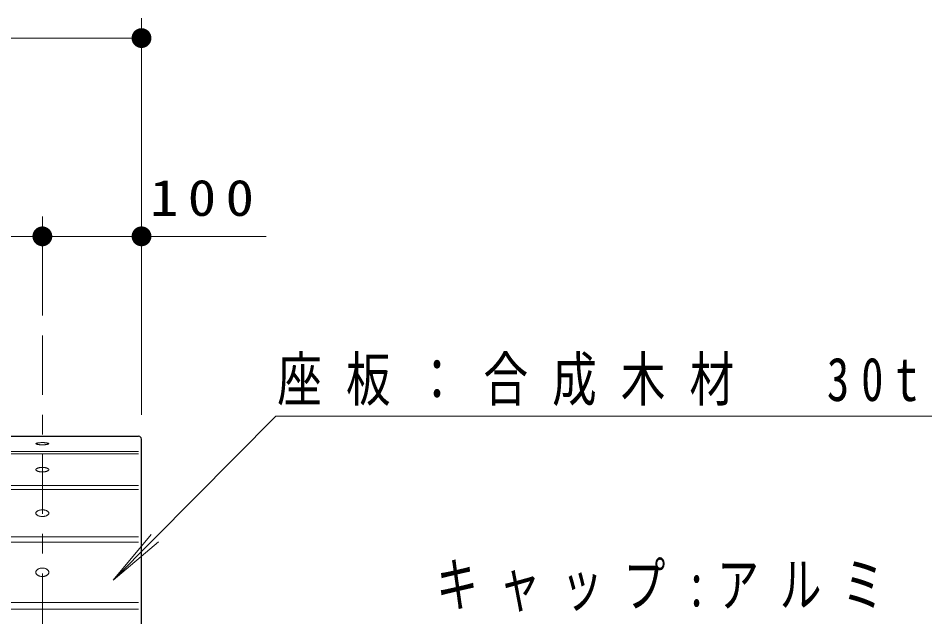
# Model space of a CAD drawing. Units: millimetres on the paper. Extents: x -365 to 0, y -19 to 257.
# Drawn here: x -239.16 to -193.1, y 116.31 to 146.5 of the extents above; entities that cross this region are included whole.
import ezdxf

# ---------------------------------------------------------------- set-up
doc = ezdxf.new("R2010")
doc.units = ezdxf.units.MM
doc.linetypes.add('USER2', pattern=[6, 3, -1, 1, -1])
doc.layers.add('LY_1', color=7, linetype='Continuous', lineweight=13)
doc.styles.add('ＭＳ ゴシック', font='')
doc.styles.get('ＭＳ ゴシック').set_extended_font_data('MS Gothic')

# ---------------------------------------------------------------- blocks, each defined once
blk = doc.blocks.new('filled_dot')
at = {"color": 0, "linetype": 'Continuous', "lineweight": -2, "const_width": 1.25}
blk.add_lwpolyline([(-0.625, 0, 1), (0.625, 0, 1)], format="xyb", close=True, dxfattribs=at)

msp = doc.modelspace()

# ---------------------------------------------------------------- linework, layer by layer
at = {"layer": 'LY_1'}
for p, q in [((-232.944, 126.501), (-232.944, 146.501)), ((-307.944, 145.501), (-232.944, 145.501)), ((-237.944, 131.501), (-237.944, 136.501)), ((-232.944, 126.501), (-232.944, 136.501)), ((-270.444, 135.501), (-237.944, 135.501)), ((-237.944, 135.501), (-226.659, 135.501)), ((-226.167, 126.435), (-234.375, 118.152)), ((-226.167, 126.435), (-193.097, 126.435)), ((-307.794, 124.654), (-233.094, 124.654)), ((-307.794, 124.535), (-233.094, 124.535)), ((-307.794, 122.925), (-233.094, 122.925)), ((-307.794, 122.726), (-233.094, 122.726)), ((-307.794, 120.349), (-233.094, 120.349)), ((-234.375, 118.152), (-232.457, 120.459)), ((-307.27, 120.078), (-233.094, 120.078)), ((-234.375, 118.152), (-232.086, 120.091)), ((-304.137, 117.034), (-233.094, 117.034)), ((-304.037, 116.702), (-233.094, 116.702))]:
    msp.add_line(p, q, dxfattribs=at)
at = {"layer": 'LY_1', "linetype": 'USER2'}
msp.add_line((-237.944, 130.501), (-237.944, 79.529), dxfattribs=at)
at = {"layer": 'LY_1', "lineweight": 25}
for p, q in [((-270.444, 125.422), (-233.094, 125.422)), ((-232.944, 99.286), (-232.944, 125.272))]:
    msp.add_line(p, q, dxfattribs=at)
at = {"layer": 'LY_1'}
for points in [[(-237.619, 125.041), (-237.62, 125.046), (-237.624, 125.051), (-237.63, 125.055), (-237.639, 125.06), (-237.649, 125.064), (-237.662, 125.068), (-237.678, 125.072), (-237.695, 125.076), (-237.714, 125.08), (-237.735, 125.083), (-237.758, 125.086), (-237.781, 125.088), (-237.807, 125.091), (-237.833, 125.093), (-237.86, 125.094), (-237.888, 125.095), (-237.916, 125.096), (-237.944, 125.096), (-237.972, 125.096), (-238, 125.095), (-238.028, 125.094), (-238.055, 125.093), (-238.081, 125.091), (-238.106, 125.088), (-238.13, 125.086), (-238.153, 125.083), (-238.174, 125.08), (-238.193, 125.076), (-238.21, 125.072), (-238.225, 125.068), (-238.238, 125.064), (-238.249, 125.06), (-238.258, 125.055), (-238.264, 125.051), (-238.268, 125.046), (-238.269, 125.041), (-238.268, 125.036), (-238.264, 125.032), (-238.258, 125.027), (-238.249, 125.022), (-238.238, 125.018), (-238.225, 125.014), (-238.21, 125.01), (-238.193, 125.006), (-238.174, 125.002), (-238.153, 124.999), (-238.13, 124.996), (-238.106, 124.994), (-238.081, 124.992), (-238.055, 124.99), (-238.028, 124.988), (-238, 124.987), (-237.972, 124.987), (-237.944, 124.986), (-237.916, 124.987), (-237.888, 124.987), (-237.86, 124.988), (-237.833, 124.99), (-237.807, 124.992), (-237.781, 124.994), (-237.758, 124.996), (-237.735, 124.999), (-237.714, 125.002), (-237.695, 125.006), (-237.678, 125.01), (-237.662, 125.014), (-237.649, 125.018), (-237.639, 125.022), (-237.63, 125.027), (-237.624, 125.032), (-237.62, 125.036)], [(-237.619, 123.73), (-237.62, 123.74), (-237.624, 123.75), (-237.63, 123.759), (-237.639, 123.769), (-237.649, 123.778), (-237.662, 123.787), (-237.678, 123.795), (-237.695, 123.803), (-237.714, 123.81), (-237.735, 123.817), (-237.758, 123.823), (-237.781, 123.828), (-237.807, 123.833), (-237.833, 123.837), (-237.86, 123.84), (-237.888, 123.842), (-237.916, 123.843), (-237.944, 123.844), (-237.972, 123.843), (-238, 123.842), (-238.028, 123.84), (-238.055, 123.837), (-238.081, 123.833), (-238.106, 123.828), (-238.13, 123.823), (-238.153, 123.817), (-238.174, 123.81), (-238.193, 123.803), (-238.21, 123.795), (-238.225, 123.787), (-238.238, 123.778), (-238.249, 123.769), (-238.258, 123.759), (-238.264, 123.75), (-238.268, 123.74), (-238.269, 123.73), (-238.268, 123.72), (-238.264, 123.71), (-238.258, 123.701), (-238.249, 123.691), (-238.238, 123.682), (-238.225, 123.673), (-238.21, 123.665), (-238.193, 123.657), (-238.174, 123.65), (-238.153, 123.643), (-238.13, 123.637), (-238.106, 123.632), (-238.081, 123.627), (-238.055, 123.623), (-238.028, 123.62), (-238, 123.618), (-237.972, 123.617), (-237.944, 123.616), (-237.916, 123.617), (-237.888, 123.618), (-237.86, 123.62), (-237.833, 123.623), (-237.807, 123.627), (-237.781, 123.632), (-237.758, 123.637), (-237.735, 123.643), (-237.714, 123.65), (-237.695, 123.657), (-237.678, 123.665), (-237.662, 123.673), (-237.649, 123.682), (-237.639, 123.691), (-237.63, 123.701), (-237.624, 123.71), (-237.62, 123.72)], [(-237.619, 121.537), (-237.62, 121.552), (-237.624, 121.567), (-237.63, 121.581), (-237.639, 121.595), (-237.649, 121.608), (-237.662, 121.621), (-237.678, 121.634), (-237.695, 121.645), (-237.714, 121.656), (-237.735, 121.666), (-237.758, 121.675), (-237.781, 121.683), (-237.807, 121.69), (-237.833, 121.695), (-237.86, 121.7), (-237.888, 121.703), (-237.916, 121.705), (-237.944, 121.705), (-237.972, 121.705), (-238, 121.703), (-238.028, 121.7), (-238.055, 121.695), (-238.081, 121.69), (-238.106, 121.683), (-238.13, 121.675), (-238.153, 121.666), (-238.174, 121.656), (-238.193, 121.645), (-238.21, 121.634), (-238.225, 121.621), (-238.238, 121.608), (-238.249, 121.595), (-238.258, 121.581), (-238.264, 121.567), (-238.268, 121.552), (-238.269, 121.537), (-238.268, 121.523), (-238.264, 121.508), (-238.258, 121.494), (-238.249, 121.48), (-238.238, 121.467), (-238.225, 121.454), (-238.21, 121.441), (-238.193, 121.43), (-238.174, 121.419), (-238.153, 121.409), (-238.13, 121.4), (-238.106, 121.392), (-238.081, 121.385), (-238.055, 121.38), (-238.028, 121.375), (-238, 121.372), (-237.972, 121.37), (-237.944, 121.37), (-237.916, 121.37), (-237.888, 121.372), (-237.86, 121.375), (-237.833, 121.38), (-237.807, 121.385), (-237.781, 121.392), (-237.758, 121.4), (-237.735, 121.409), (-237.714, 121.419), (-237.695, 121.43), (-237.678, 121.441), (-237.662, 121.454), (-237.649, 121.467), (-237.639, 121.48), (-237.63, 121.494), (-237.624, 121.508), (-237.62, 121.523)], [(-237.619, 118.556), (-237.62, 118.574), (-237.624, 118.593), (-237.63, 118.611), (-237.639, 118.629), (-237.649, 118.647), (-237.662, 118.663), (-237.678, 118.679), (-237.695, 118.694), (-237.714, 118.708), (-237.735, 118.72), (-237.758, 118.732), (-237.781, 118.742), (-237.807, 118.75), (-237.833, 118.758), (-237.86, 118.763), (-237.888, 118.767), (-237.916, 118.77), (-237.944, 118.771), (-237.972, 118.77), (-238, 118.767), (-238.028, 118.763), (-238.055, 118.758), (-238.081, 118.75), (-238.106, 118.742), (-238.13, 118.732), (-238.153, 118.72), (-238.174, 118.708), (-238.193, 118.694), (-238.21, 118.679), (-238.225, 118.663), (-238.238, 118.647), (-238.249, 118.629), (-238.258, 118.611), (-238.264, 118.593), (-238.268, 118.574), (-238.269, 118.556), (-238.268, 118.537), (-238.264, 118.518), (-238.258, 118.5), (-238.249, 118.482), (-238.238, 118.465), (-238.225, 118.448), (-238.21, 118.432), (-238.193, 118.418), (-238.174, 118.404), (-238.153, 118.391), (-238.13, 118.38), (-238.106, 118.37), (-238.081, 118.361), (-238.055, 118.354), (-238.028, 118.348), (-238, 118.344), (-237.972, 118.342), (-237.944, 118.341), (-237.916, 118.342), (-237.888, 118.344), (-237.86, 118.348), (-237.833, 118.354), (-237.807, 118.361), (-237.781, 118.37), (-237.758, 118.38), (-237.735, 118.391), (-237.714, 118.404), (-237.695, 118.418), (-237.678, 118.432), (-237.662, 118.448), (-237.649, 118.465), (-237.639, 118.482), (-237.63, 118.5), (-237.624, 118.518), (-237.62, 118.537)]]:
    msp.add_lwpolyline(points, close=True, dxfattribs=at)
at = {"layer": 'LY_1', "lineweight": 25}
msp.add_arc((-233.094, 125.272), 0.15, 0, 90, dxfattribs=at)

# ---------------------------------------------------------------- block references
at = {"layer": 'LY_1', "xscale": 0.4, "yscale": 0.4, "rotation": 180}
for p in [(-232.944, 145.501), (-237.944, 135.501), (-232.944, 135.501)]:
    msp.add_blockref('filled_dot', p, dxfattribs=at)

# ---------------------------------------------------------------- texts
at = {"layer": 'LY_1', "style": 'ＭＳ ゴシック'}
for s, insert, char_height, attachment_point in [('\\T1.33;\\W1.15;100', (-229.659, 136.501), 1.833, 8), ('\\T1.54;\\W0.75;座板：合成木材\u300030t', (-226.097, 126.935), 2.199, 7), ('\\T1.5;\\W0.7;キャップ:アルミ', (-218.077, 116.563), 2.199, 7)]:
    msp.add_mtext(s, dxfattribs=dict(at, insert=insert, char_height=char_height, attachment_point=attachment_point))

doc.saveas('drawing.dxf')
